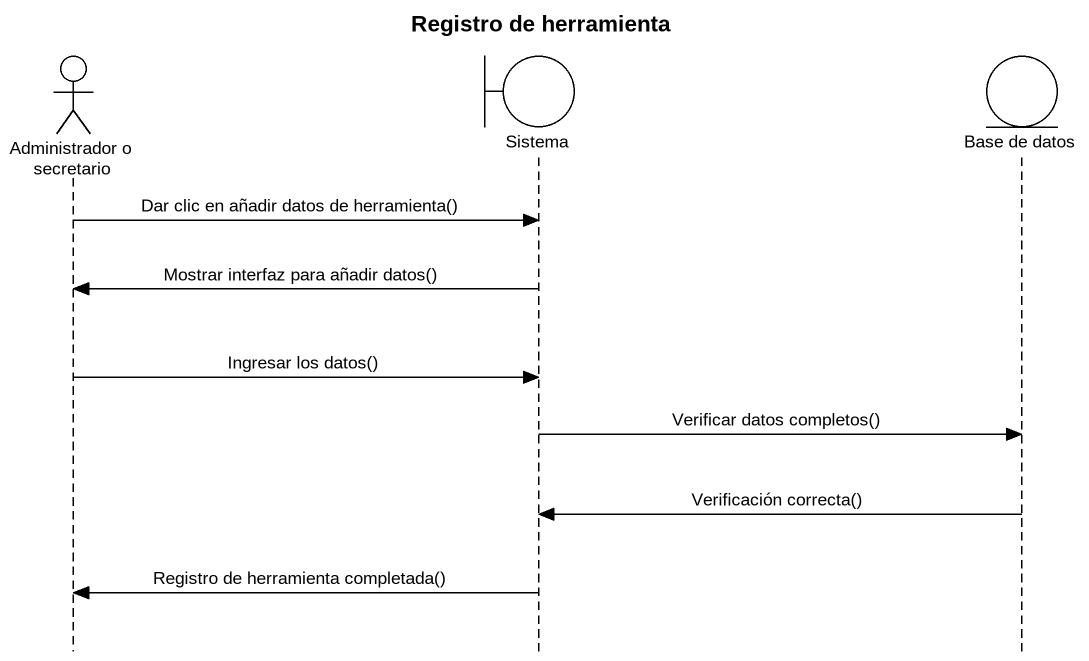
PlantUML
@startuml
title Registro de herramienta
hide footbox
actor "Administrador o secretario" as Administrador_o_secretario
boundary Sistema
entity "Base de datos" as Base_de_datos

Administrador_o_secretario -> Sistema : Dar clic en añadir datos de herramienta()
Sistema -> Administrador_o_secretario : Mostrar interfaz para añadir datos()
Administrador_o_secretario -> Sistema : Ingresar los datos()
Sistema -> Base_de_datos : Verificar datos completos()
Base_de_datos -> Sistema : Verificación correcta()
Sistema -> Administrador_o_secretario : Registro de herramienta completada()
@enduml
